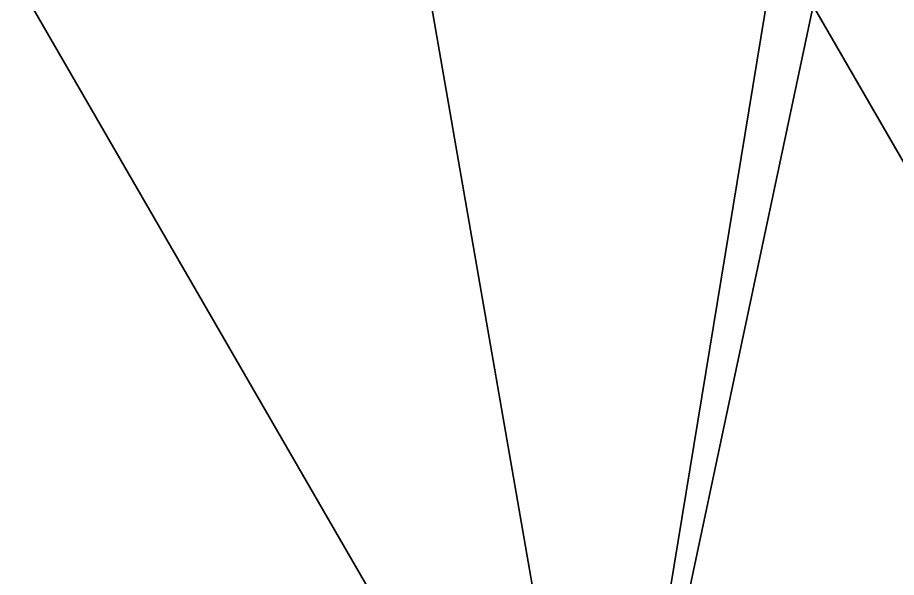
# Model space of a CAD drawing. Header units: metres. Extents: x -40.1 to 40.1, y -46.3 to 46.3.
# Drawn here: x 3 to 7.499, y 40.246 to 43.114 of the extents above; entities that cross this region are included whole.
import ezdxf

# ---------------------------------------------------------------- set-up
doc = ezdxf.new("R2010")
doc.units = ezdxf.units.M

msp = doc.modelspace()

# ---------------------------------------------------------------- linework, layer by layer
for points in [[(6.8853, 43.5), (6, 38.1051), (3, 43.3013), (6.8853, 43.5)], [(6.8853, 43.5), (9, 39.8372), (6, 38.1051), (6.8853, 43.5)], [(9, 39.8372), (6.8853, 43.5), (7.0729, 43.175), (9, 39.8372)], [(6, 38.1051), (5.119, 43.175), (3, 43.3013), (6, 38.1051)], [(3, 43.3013), (6, 38.1051), (6, 38.1051), (3, 43.3013)], [(3, 43.3013), (3, 43.3013), (6, 38.1051), (3, 43.3013)], [(6, 38.1051), (7.0729, 43.175), (5.119, 43.175), (6, 38.1051)], [(6, 38.1051), (9, 39.8372), (7.0729, 43.175), (6, 38.1051)], [(9, 39.8372), (9, 39.8372), (7.0729, 43.175), (9, 39.8372)]]:
    msp.add_lwpolyline(points)

doc.saveas('drawing.dxf')
